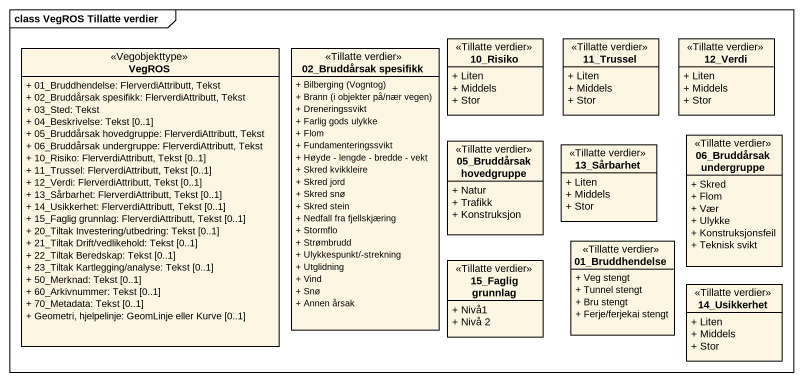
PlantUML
@startuml
mainframe class VegROS Tillatte verdier
hide circle
hide empty members
skinparam classAttributeIconSize 0
class "10_Risiko" as c10_Risiko <<Tillatte verdier>> {
  + Liten
  + Middels
  + Stor
}
class "11_Trussel" as c11_Trussel <<Tillatte verdier>> {
  + Liten
  + Middels
  + Stor
}
class "12_Verdi" as c12_Verdi <<Tillatte verdier>> {
  + Liten
  + Middels
  + Stor
}
class VegROS <<Vegobjekttype>> {
  + 01_Bruddhendelse: FlerverdiAttributt, Tekst
  + 02_Bruddårsak spesifikk: FlerverdiAttributt, Tekst
  + 03_Sted: Tekst
  + 04_Beskrivelse: Tekst [0..1]
  + 05_Bruddårsak hovedgruppe: FlerverdiAttributt, Tekst
  + 06_Bruddårsak undergruppe: FlerverdiAttributt, Tekst
  + 10_Risiko: FlerverdiAttributt, Tekst [0..1]
  + 11_Trussel: FlerverdiAttributt, Tekst [0..1]
  + 12_Verdi: FlerverdiAttributt, Tekst [0..1]
  + 13_Sårbarhet: FlerverdiAttributt, Tekst [0..1]
  + 14_Usikkerhet: FlerverdiAttributt, Tekst [0..1]
  + 15_Faglig grunnlag: FlerverdiAttributt, Tekst [0..1]
  + 20_Tiltak Investering/utbedring: Tekst [0..1]
  + 21_Tiltak Drift/vedlikehold: Tekst [0..1]
  + 22_Tiltak Beredskap: Tekst [0..1]
  + 23_Tiltak Kartlegging/analyse: Tekst [0..1]
  + 50_Merknad: Tekst [0..1]
  + 60_Arkivnummer: Tekst [0..1]
  + 70_Metadata: Tekst [0..1]
  + Geometri, hjelpelinje: GeomLinje eller Kurve [0..1]
}
class "02_Bruddårsak spesifikk" as c02_Bruddårsak_spesifikk <<Tillatte verdier>> {
  {field} + Bilberging (Vogntog)
  {field} + Brann (i objekter på/nær vegen)
  + Dreneringssvikt
  + Farlig gods ulykke
  + Flom
  + Fundamenteringssvikt
  + Høyde - lengde - bredde - vekt
  + Skred kvikkleire
  + Skred jord
  + Skred snø
  + Skred stein
  + Nedfall fra fjellskjæring
  + Stormflo
  + Strømbrudd
  + Ulykkespunkt/-strekning
  + Utglidning
  + Vind
  + Snø
  + Annen årsak
}
class "05_Bruddårsak hovedgruppe" as c05_Bruddårsak_hovedgruppe <<Tillatte verdier>> {
  + Natur
  + Trafikk
  + Konstruksjon
}
class "13_Sårbarhet" as c13_Sårbarhet <<Tillatte verdier>> {
  + Liten
  + Middels
  + Stor
}
class "06_Bruddårsak undergruppe" as c06_Bruddårsak_undergruppe <<Tillatte verdier>> {
  + Skred
  + Flom
  + Vær
  + Ulykke
  + Konstruksjonsfeil
  + Teknisk svikt
}
class "01_Bruddhendelse" as c01_Bruddhendelse <<Tillatte verdier>> {
  + Veg stengt
  + Tunnel stengt
  + Bru stengt
  + Ferje/ferjekai stengt
}
class "15_Faglig grunnlag" as c15_Faglig_grunnlag <<Tillatte verdier>> {
  + Nivå1
  + Nivå 2
}
class "14_Usikkerhet" as c14_Usikkerhet <<Tillatte verdier>> {
  + Liten
  + Middels
  + Stor
}
@enduml
